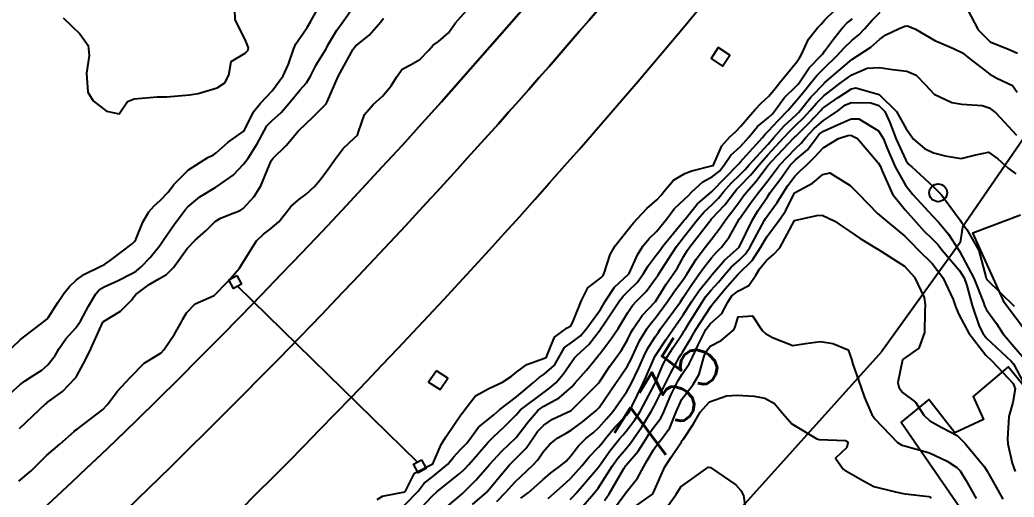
# Model space of a CAD drawing. Header units: metres. Extents: x 318500 to 325275, y 7408834 to 7428799.
# Drawn here: x 321341.3 to 321413.4, y 7415395.1 to 7415429.7 of the extents above; entities that cross this region are included whole.
import ezdxf
from ezdxf.enums import TextEntityAlignment as Align

# ---------------------------------------------------------------- set-up
doc = ezdxf.new("R2010")
doc.units = ezdxf.units.M
doc.header["$MEASUREMENT"] = 0
for name, color, linetype in [('Armário', 45, 'Continuous'), ('Cotas', 45, 'Continuous'), ('Curvas de Nivel 1m', 11, 'Continuous'), ('Curvas de Nivel 5m', 15, 'Continuous'), ('Divisas', 45, 'Continuous'), ('Edificações', 30, 'Continuous'), ('Linha Férrea', 20, 'Continuous'), ('Postes', 20, 'Continuous'), ('Pórticos', 45, 'Continuous'), ('Vias Primárias', 230, 'Continuous')]:
    doc.layers.add(name, color=color, linetype=linetype)
doc.styles.add('Style-STANDARD', font='STANDARD.shx')

msp = doc.modelspace()

# ---------------------------------------------------------------- linework, layer by layer
at = {"layer": 'Armário'}
for points in [[(321391.989, 7415427.677), (321391.466, 7415426.883), (321392.304, 7415426.339), (321392.826, 7415427.133)], [(321371.541, 7415404.235), (321370.971, 7415403.418), (321371.808, 7415402.874), (321372.379, 7415403.691)]]:
    msp.add_lwpolyline(points, close=True, dxfattribs=at)
at = {"layer": 'Curvas de Nivel 1m', "flags": 128}
for points, elevation in [([(321340.645, 7415402.586), (321341.35, 7415403.222), (321341.72, 7415403.509), (321342.292, 7415403.866), (321342.94, 7415404.283), (321343.372, 7415404.656), (321343.895, 7415405.332), (321344.188, 7415405.842), (321344.678, 7415406.556), (321345.405, 7415407.351), (321345.735, 7415407.825), (321346.322, 7415408.921), (321346.847, 7415409.809), (321347.126, 7415410.123), (321347.448, 7415410.312), (321348.467, 7415410.773), (321349.463, 7415411.28), (321349.763, 7415411.47), (321350.126, 7415411.763), (321350.782, 7415412.452), (321351.486, 7415413.325), (321351.785, 7415413.746), (321352.472, 7415414.769), (321353.184, 7415415.725), (321353.335, 7415415.911), (321353.526, 7415416.122), (321354.396, 7415416.848), (321355.548, 7415417.563), (321355.627, 7415417.611), (321355.76, 7415417.688), (321356.805, 7415418.43), (321357.566, 7415419.23), (321357.884, 7415419.665), (321358.55, 7415420.691), (321359.046, 7415421.648), (321359.248, 7415422.003), (321359.611, 7415422.37), (321360.293, 7415422.957), (321360.854, 7415423.622), (321361.64, 7415424.579), (321362.126, 7415425.124), (321362.413, 7415425.602), (321362.829, 7415426.432), (321363.542, 7415427.591), (321363.593, 7415427.679), (321363.684, 7415427.846), (321364.329, 7415428.952), (321364.782, 7415429.574), (321365.724, 7415430.916)], 722), ([(321340.757, 7415405.889), (321341.396, 7415406.493), (321343.152, 7415407.854), (321343.294, 7415407.969), (321343.414, 7415408.12), (321344.09, 7415409.184), (321344.524, 7415409.839), (321344.936, 7415410.347), (321345.455, 7415410.818), (321346.037, 7415411.246), (321347.157, 7415411.805), (321347.471, 7415411.947), (321347.993, 7415412.31), (321349.487, 7415413.438), (321349.656, 7415413.6), (321349.754, 7415413.767), (321350.251, 7415415.021), (321350.704, 7415415.758), (321351.091, 7415416.19), (321351.533, 7415416.601), (321352.083, 7415417.2), (321352.513, 7415417.736), (321353.561, 7415418.812), (321354.964, 7415419.699), (321355.377, 7415419.888), (321355.575, 7415420.035), (321356.446, 7415420.823), (321357.6, 7415421.65), (321358.276, 7415423.005), (321358.789, 7415423.653), (321359.639, 7415424.531), (321360.426, 7415425.628), (321360.812, 7415426.473), (321361.21, 7415427.617), (321361.352, 7415427.948), (321361.692, 7415428.423), (321362.18, 7415429.128), (321362.438, 7415429.603), (321362.892, 7415430.424)], 721), ([(321341.255, 7415396.235), (321342.148, 7415396.985), (321343.034, 7415397.854), (321343.16, 7415397.974), (321343.283, 7415398.08), (321344.233, 7415398.904), (321345.268, 7415399.83), (321345.29, 7415399.85), (321345.31, 7415399.869), (321345.486, 7415400.002), (321347.326, 7415401.403), (321347.703, 7415401.794), (321348.405, 7415402.723), (321349.36, 7415403.77), (321350.353, 7415404.783), (321351.385, 7415405.405), (321351.592, 7415405.542), (321351.772, 7415405.744), (321352.546, 7415406.877), (321353.026, 7415407.726), (321353.154, 7415407.983), (321353.421, 7415408.445), (321354.062, 7415409.079), (321355.44, 7415409.69), (321356.418, 7415410.718), (321357.256, 7415411.672), (321357.345, 7415411.797), (321357.474, 7415412.045), (321358.508, 7415413.655), (321359.009, 7415414.135), (321359.503, 7415414.511), (321360.111, 7415415.031), (321360.582, 7415415.624), (321360.995, 7415416.151), (321361.535, 7415416.625), (321362.112, 7415417.034), (321362.71, 7415417.598), (321363.087, 7415418.062), (321363.561, 7415418.668), (321364.195, 7415419.581), (321364.792, 7415420.362), (321365.593, 7415421.097), (321365.819, 7415421.334), (321365.901, 7415421.555), (321366.336, 7415422.833), (321366.949, 7415423.54), (321367.636, 7415424.144), (321368.272, 7415424.896), (321368.646, 7415425.52), (321369.073, 7415426.101), (321369.664, 7415426.43), (321370.346, 7415426.824), (321371, 7415427.49), (321371.316, 7415427.856), (321371.69, 7415428.12), (321372.419, 7415428.749), (321372.938, 7415429.462), (321373.719, 7415430.372)], 724), ([(321369.701, 7415393.503), (321371.247, 7415395.141), (321371.607, 7415395.475), (321373.274, 7415396.817), (321373.6, 7415397.123), (321373.891, 7415397.444), (321374.548, 7415398.181), (321375.304, 7415399.055), (321375.481, 7415399.253), (321375.662, 7415399.425), (321376.515, 7415400.219), (321377.335, 7415401.042), (321377.499, 7415401.236), (321377.656, 7415401.395), (321379.353, 7415402.692), (321379.75, 7415402.972), (321380.213, 7415403.361), (321380.749, 7415403.976), (321381.384, 7415404.93), (321381.554, 7415405.181), (321381.73, 7415405.345), (321382.598, 7415406.136), (321383.418, 7415407.194), (321383.47, 7415407.268), (321383.504, 7415407.319), (321383.661, 7415407.555), (321384.835, 7415409.299), (321385.091, 7415409.65), (321385.451, 7415410.004), (321386.109, 7415410.635), (321386.56, 7415411.279), (321386.9, 7415411.854), (321387.49, 7415412.608), (321387.771, 7415412.991), (321387.964, 7415413.263), (321389.519, 7415415.156), (321389.58, 7415415.239), (321390.454, 7415416.309), (321391.489, 7415417.211), (321391.523, 7415417.238), (321391.551, 7415417.26), (321392.505, 7415418.262), (321393.42, 7415419.192), (321393.497, 7415419.275), (321393.582, 7415419.367), (321395.188, 7415421.166), (321395.382, 7415421.385), (321395.607, 7415421.621), (321396.352, 7415422.416), (321397.047, 7415423.139), (321397.322, 7415423.447), (321397.64, 7415423.823), (321398.236, 7415424.539), (321398.701, 7415425.12), (321399.127, 7415425.653), (321399.671, 7415426.189), (321400.616, 7415427.096), (321401.113, 7415427.664), (321401.697, 7415428.218), (321402.171, 7415428.605), (321402.612, 7415429.066), (321403.128, 7415429.65), (321403.728, 7415430.253)], 727), ([(321409.82, 7415430.888), (321410.829, 7415428.959), (321411.697, 7415428.093), (321413.09, 7415427.528), (321413.685, 7415427.265)], 727), ([(321341.312, 7415400.037), (321343.229, 7415401.852), (321343.286, 7415401.895), (321343.331, 7415401.927), (321344.444, 7415402.738), (321345.358, 7415403.703), (321345.416, 7415403.772), (321345.454, 7415403.829), (321346.125, 7415405.073), (321346.482, 7415405.814), (321347.367, 7415407.758), (321347.394, 7415407.8), (321348.64, 7415408.564), (321349.434, 7415409.352), (321349.601, 7415409.605), (321349.754, 7415409.767), (321350.719, 7415410.489), (321351.458, 7415410.92), (321351.985, 7415411.219), (321352.483, 7415411.735), (321353.484, 7415413.109), (321354.06, 7415413.711), (321354.816, 7415414.384), (321355.51, 7415415.05), (321355.887, 7415415.314), (321356.812, 7415415.677), (321357.324, 7415415.871), (321357.525, 7415416.003), (321358.331, 7415416.865), (321358.818, 7415417.651), (321359.568, 7415419.462), (321359.686, 7415419.638), (321360.641, 7415420.567), (321361.519, 7415421.611), (321361.559, 7415421.653), (321361.601, 7415421.697), (321362.595, 7415422.621), (321363.543, 7415423.591), (321363.579, 7415423.642), (321363.631, 7415423.734), (321364.428, 7415425.578), (321364.846, 7415426.389), (321365.5, 7415427.563), (321365.573, 7415427.67), (321365.683, 7415427.776), (321366.673, 7415428.568), (321367.522, 7415429.533), (321367.713, 7415429.801)], 723), ([(321369.24, 7415394.496), (321370.215, 7415395.496), (321370.668, 7415396.079), (321371.266, 7415396.535), (321372.375, 7415397.464), (321372.785, 7415397.96), (321373.296, 7415398.511), (321373.763, 7415398.985), (321374.095, 7415399.442), (321374.608, 7415400.146), (321375.329, 7415400.729), (321375.721, 7415401.038), (321376.153, 7415401.418), (321377.35, 7415402.354), (321378.576, 7415403.382), (321378.999, 7415403.742), (321379.369, 7415403.982), (321380.112, 7415404.629), (321380.519, 7415405.359), (321380.824, 7415405.931), (321381.405, 7415406.341), (321381.989, 7415406.764), (321382.458, 7415407.334), (321383.434, 7415408.687), (321383.817, 7415409.314), (321384.455, 7415410.305), (321385.469, 7415411.233), (321385.5, 7415411.26), (321385.518, 7415411.29), (321386.121, 7415412.653), (321386.51, 7415413.28), (321386.963, 7415413.818), (321387.511, 7415414.346), (321388.249, 7415415.259), (321388.792, 7415415.99), (321389.541, 7415416.671), (321389.835, 7415416.946), (321390.095, 7415417.232), (321390.854, 7415417.928), (321391.567, 7415418.325), (321392.07, 7415418.707), (321392.447, 7415419.201), (321392.9, 7415419.883), (321393.593, 7415420.511), (321394.213, 7415421.181), (321394.822, 7415421.962), (321395.622, 7415422.615), (321395.914, 7415422.867), (321396.141, 7415423.152), (321396.763, 7415424.023), (321397.657, 7415424.899), (321397.772, 7415425.015), (321397.848, 7415425.128), (321398.572, 7415426.22), (321399.439, 7415427.112), (321399.559, 7415427.234), (321399.684, 7415427.407), (321400.408, 7415428.391), (321400.973, 7415429.091), (321401.331, 7415429.471), (321401.72, 7415429.771)], 726), ([(321371.23, 7415393.465), (321373.256, 7415395.159), (321373.409, 7415395.297), (321373.571, 7415395.447), (321374.401, 7415396.306), (321375.279, 7415397.288), (321375.397, 7415397.428), (321376.298, 7415398.412), (321377.309, 7415399.366), (321377.324, 7415399.386), (321377.339, 7415399.4), (321378.191, 7415400.523), (321378.923, 7415401.376), (321379.343, 7415401.674), (321380.44, 7415402.269), (321381.357, 7415403.074), (321381.602, 7415403.346), (321382.421, 7415404.288), (321383.266, 7415405.322), (321383.324, 7415405.388), (321383.392, 7415405.466), (321384.199, 7415406.518), (321384.725, 7415407.3), (321385.432, 7415408.454), (321385.766, 7415408.957), (321386.061, 7415409.284), (321386.747, 7415409.981), (321387.465, 7415410.941), (321387.596, 7415411.14), (321387.68, 7415411.267), (321388.385, 7415412.358), (321388.961, 7415413.248), (321389.507, 7415413.977), (321390.499, 7415415.225), (321390.972, 7415415.774), (321391.536, 7415416.293), (321391.997, 7415416.752), (321392.361, 7415417.202), (321392.923, 7415417.833), (321393.569, 7415418.464), (321393.926, 7415418.833), (321394.227, 7415419.18), (321395.595, 7415420.682), (321396.013, 7415421.154), (321396.761, 7415421.994), (321397.625, 7415422.798), (321397.797, 7415422.959), (321397.94, 7415423.127), (321398.689, 7415424.075), (321399.66, 7415425.077), (321399.675, 7415425.094), (321399.698, 7415425.109), (321401.677, 7415426.81), (321402.077, 7415427.074), (321403.048, 7415427.701), (321403.699, 7415428.291), (321404.145, 7415428.604), (321405.048, 7415429.037), (321405.509, 7415429.236), (321405.713, 7415429.261), (321406.288, 7415429.021), (321407.698, 7415428.193), (321409.049, 7415427.62), (321409.685, 7415427.304), (321410.117, 7415426.966), (321411.668, 7415425.737), (321412.177, 7415425.454), (321413.324, 7415424.925), (321413.653, 7415424.447)], 728), ([(321374.16, 7415394.527), (321375.195, 7415395.431), (321375.228, 7415395.463), (321375.261, 7415395.499), (321376.856, 7415397.406), (321377.06, 7415397.627), (321377.287, 7415397.841), (321378.061, 7415398.626), (321378.576, 7415399.381), (321378.875, 7415399.818), (321379.324, 7415400.294), (321379.971, 7415400.723), (321381.308, 7415401.35), (321381.33, 7415401.36), (321383.274, 7415403.321), (321383.316, 7415403.365), (321383.362, 7415403.43), (321384.113, 7415404.575), (321384.649, 7415405.301), (321384.966, 7415405.726), (321385.408, 7415406.482), (321385.68, 7415407.023), (321385.818, 7415407.286), (321386.465, 7415408.245), (321387.44, 7415409.27), (321388.201, 7415410.517), (321388.718, 7415411.251), (321389.022, 7415411.702), (321389.489, 7415412.537), (321389.751, 7415412.981), (321389.926, 7415413.234), (321391.266, 7415414.962), (321391.465, 7415415.211), (321391.488, 7415415.243), (321391.521, 7415415.27), (321392.461, 7415416.276), (321393.158, 7415417.194), (321393.339, 7415417.406), (321393.556, 7415417.621), (321394.326, 7415418.421), (321394.947, 7415419.169), (321395.587, 7415419.908), (321396.728, 7415421.143), (321397.15, 7415421.594), (321397.614, 7415422.041), (321398.172, 7415422.574), (321398.661, 7415423.12), (321399.105, 7415423.649), (321399.646, 7415424.171), (321400.178, 7415424.576), (321400.831, 7415425.092), (321401.666, 7415425.701), (321402.787, 7415426.179), (321403.672, 7415426.228), (321404.619, 7415426.092), (321405.669, 7415425.962), (321406.326, 7415425.68), (321406.994, 7415425.01), (321407.649, 7415424.293), (321408.928, 7415423.694), (321409.639, 7415423.566), (321411.111, 7415423.482), (321411.635, 7415423.306), (321412.123, 7415422.943), (321413.606, 7415421.33)], 729), ([(321377.667, 7415394.981), (321378.191, 7415395.386), (321379.27, 7415396.326), (321379.829, 7415396.81), (321380.557, 7415397.357), (321380.957, 7415397.682), (321381.291, 7415398.06), (321381.858, 7415398.785), (321382.408, 7415399.334), (321382.906, 7415399.736), (321383.322, 7415400.128), (321383.891, 7415400.753), (321384.352, 7415401.305), (321385.354, 7415402.725), (321385.663, 7415403.287), (321386.213, 7415404.446), (321386.576, 7415405.278), (321386.848, 7415405.826), (321387.411, 7415406.702), (321387.642, 7415407.041), (321387.798, 7415407.264), (321388.76, 7415408.577), (321389.244, 7415409.243), (321389.324, 7415409.36), (321389.444, 7415409.54), (321390.125, 7415410.565), (321390.587, 7415411.223), (321390.956, 7415411.74), (321391.488, 7415412.431), (321391.86, 7415412.841), (321392.213, 7415413.203), (321392.779, 7415413.925), (321393.468, 7415415.191), (321393.488, 7415415.222), (321393.521, 7415415.265), (321394.33, 7415416.386), (321394.91, 7415417.17), (321395.193, 7415417.528), (321395.562, 7415417.993), (321396.058, 7415418.668), (321396.437, 7415419.147), (321397.592, 7415420.351), (321397.987, 7415420.735), (321398.32, 7415421.123), (321398.928, 7415421.799), (321399.619, 7415422.399), (321400.048, 7415422.679), (321400.646, 7415423.095), (321401.206, 7415423.516), (321401.639, 7415423.686), (321403.038, 7415423.66), (321403.636, 7415423.472), (321404.053, 7415423.046), (321404.418, 7415422.242), (321404.879, 7415421.037), (321405.585, 7415419.509), (321405.787, 7415419.232), (321406.032, 7415419.023), (321407.559, 7415417.605), (321408.173, 7415416.991), (321409.523, 7415415.166), (321409.648, 7415414.969), (321409.999, 7415414.482), (321410.877, 7415412.956), (321411.382, 7415411.04), (321411.415, 7415410.951), (321411.469, 7415410.858), (321413.44, 7415408.92)], 731), ([(321379.643, 7415394.978), (321380.085, 7415395.362), (321380.702, 7415395.919), (321381.271, 7415396.424), (321382.094, 7415397.338), (321382.623, 7415397.997), (321383.301, 7415398.703), (321383.586, 7415399.036), (321383.799, 7415399.313), (321384.49, 7415400.135), (321385.336, 7415401.013), (321385.461, 7415401.166), (321385.539, 7415401.288), (321385.739, 7415401.681), (321386.52, 7415403.278), (321386.788, 7415403.857), (321387.39, 7415405.27), (321388.184, 7415406.483), (321388.708, 7415407.251), (321389.43, 7415408.284), (321390.045, 7415409.231), (321390.612, 7415410.064), (321391.469, 7415411.124), (321391.509, 7415411.17), (321391.541, 7415411.209), (321392.431, 7415412.255), (321393.5, 7415413.19), (321394.468, 7415415.176), (321394.864, 7415415.836), (321395.545, 7415416.845), (321395.672, 7415417.034), (321395.758, 7415417.157), (321396.527, 7415418.185), (321397.197, 7415419.136), (321397.584, 7415419.529), (321398.445, 7415420.268), (321399.077, 7415421.115), (321399.309, 7415421.408), (321399.608, 7415421.615), (321400.637, 7415422.072), (321401.621, 7415422.498), (321402.19, 7415422.503), (321403.609, 7415421.639), (321403.965, 7415421.046), (321404.211, 7415420.426), (321404.809, 7415419.038), (321405.56, 7415417.693), (321406.088, 7415417.022), (321407.527, 7415415.484), (321407.977, 7415414.993), (321408.672, 7415414.143), (321409.429, 7415412.971), (321409.498, 7415412.854), (321410.52, 7415410.96), (321411.214, 7415409.181), (321411.292, 7415408.951), (321411.437, 7415408.663), (321412.16, 7415407.672), (321412.629, 7415406.932), (321413.406, 7415405.993), (321414.364, 7415404.905)], 732), ([(321381.253, 7415394.888), (321381.479, 7415395.125), (321381.669, 7415395.344), (321383.279, 7415397.224), (321383.35, 7415397.319), (321384.157, 7415398.447), (321384.832, 7415399.297), (321385.054, 7415399.553), (321385.318, 7415399.853), (321385.946, 7415400.669), (321386.324, 7415401.28), (321387.36, 7415403.235), (321387.374, 7415403.27), (321387.975, 7415404.667), (321388.29, 7415405.256), (321388.721, 7415405.929), (321389.416, 7415406.969), (321389.52, 7415407.137), (321389.575, 7415407.238), (321389.817, 7415407.627), (321390.819, 7415409.219), (321391.071, 7415409.59), (321391.453, 7415410.059), (321391.995, 7415410.672), (321392.443, 7415411.2), (321392.93, 7415411.744), (321393.486, 7415412.236), (321393.969, 7415412.707), (321394.282, 7415413.178), (321395.135, 7415414.785), (321395.337, 7415415.163), (321395.405, 7415415.279), (321395.524, 7415415.44), (321396.246, 7415416.442), (321396.685, 7415417.143), (321397.024, 7415417.672), (321397.569, 7415418.371), (321397.951, 7415418.75), (321398.367, 7415419.122), (321398.97, 7415419.732), (321399.593, 7415420.414), (321400.706, 7415421.093), (321401.376, 7415421.311), (321401.604, 7415421.332), (321402.083, 7415421.073), (321402.79, 7415420.26), (321403.583, 7415419.319), (321403.738, 7415419.048), (321403.849, 7415418.774), (321404.628, 7415417.039), (321405.533, 7415415.898), (321406.343, 7415415.018), (321406.901, 7415414.396), (321407.508, 7415413.806), (321407.895, 7415413.385), (321408.22, 7415412.989), (321409.478, 7415411.515), (321409.821, 7415410.966), (321410.015, 7415410.411), (321410.39, 7415408.961), (321410.914, 7415407.466), (321411.159, 7415406.953), (321411.415, 7415406.629), (321413.231, 7415404.922), (321413.387, 7415404.739), (321414.369, 7415402.905)], 733), ([(321382.163, 7415394.42), (321382.958, 7415395.325), (321383.264, 7415395.725), (321384.296, 7415397.305), (321384.705, 7415397.882), (321385.299, 7415398.583), (321385.62, 7415398.973), (321385.843, 7415399.285), (321386.438, 7415400.164), (321387.129, 7415401.272), (321387.344, 7415401.666), (321388.132, 7415403.258), (321388.538, 7415404.087), (321389.173, 7415405.243), (321389.258, 7415405.376), (321389.395, 7415405.588), (321390.012, 7415406.63), (321390.35, 7415407.226), (321391.437, 7415408.891), (321391.575, 7415409.072), (321391.68, 7415409.208), (321392.48, 7415410.174), (321393.382, 7415411.191), (321393.425, 7415411.236), (321393.471, 7415411.278), (321394.438, 7415412.224), (321395.048, 7415413.167), (321395.508, 7415413.949), (321396.407, 7415415.147), (321396.855, 7415415.816), (321397.518, 7415417.13), (321397.529, 7415417.151), (321397.551, 7415417.17), (321398.829, 7415417.849), (321399.57, 7415418.46), (321400.072, 7415418.603), (321401.559, 7415417.68), (321402.151, 7415417.071), (321403.529, 7415415.65), (321404.247, 7415415.043), (321405.51, 7415413.991), (321405.994, 7415413.512), (321406.485, 7415413.015), (321407.485, 7415412.003), (321408.267, 7415410.988), (321409.023, 7415409.4), (321409.154, 7415408.974), (321409.231, 7415408.766), (321409.434, 7415408.322), (321410.156, 7415406.963), (321411.396, 7415405.371), (321411.811, 7415404.944), (321413.366, 7415403.316), (321413.521, 7415402.918), (321413.35, 7415401.93), (321413.057, 7415400.924), (321412.952, 7415399.289), (321412.984, 7415398.925), (321413.289, 7415397.53), (321413.523, 7415396.916)], 734), ([(321384.379, 7415394.167), (321385.209, 7415395.291), (321385.261, 7415395.351), (321386.118, 7415396.435), (321386.578, 7415397.277), (321386.833, 7415397.729), (321387.299, 7415398.506), (321387.602, 7415398.969), (321387.861, 7415399.262), (321388.47, 7415400.105), (321388.938, 7415401.246), (321389.349, 7415402.162), (321390.153, 7415403.228), (321390.606, 7415403.987), (321390.949, 7415405.217), (321391.061, 7415405.549), (321391.402, 7415406.021), (321392.188, 7415406.423), (321393.118, 7415407.193), (321393.202, 7415407.412), (321393.429, 7415408.139), (321394.476, 7415408.22), (321395.169, 7415407.164), (321395.417, 7415406.942), (321395.92, 7415406.645), (321397.404, 7415406.071), (321398.318, 7415406.21), (321399.409, 7415406.346), (321400.284, 7415406.219), (321401.4, 7415405.741), (321401.637, 7415405.076), (321401.746, 7415404.713), (321402.319, 7415403.066), (321402.579, 7415402.288), (321403.12, 7415401.053), (321403.335, 7415400.744), (321404.992, 7415399.033), (321405.307, 7415398.834), (321405.58, 7415398.752), (321407.299, 7415398.289), (321408.593, 7415397.677), (321409.284, 7415397.219), (321409.523, 7415396.968), (321409.942, 7415396.295), (321410.689, 7415394.956)], 736), ([(321386.062, 7415394.468), (321387.215, 7415395.27), (321387.235, 7415395.295), (321387.261, 7415395.36), (321388.116, 7415397.257), (321388.567, 7415397.974), (321389.308, 7415399.078), (321389.377, 7415399.171), (321389.444, 7415399.238), (321390.181, 7415400.373), (321390.676, 7415401.22), (321391.348, 7415401.977), (321392.578, 7415402.423), (321393.353, 7415402.473), (321394.58, 7415402.399), (321395.351, 7415402.242), (321396.066, 7415401.868), (321396.677, 7415401.14), (321397.329, 7415400.393), (321399.133, 7415399.292), (321399.312, 7415399.237), (321401.218, 7415399.175), (321401.311, 7415399.123), (321401.347, 7415399.079), (321401.382, 7415399.006), (321401.304, 7415398.664), (321400.493, 7415397.891), (321401.038, 7415397.084), (321401.192, 7415396.995), (321401.279, 7415396.957), (321402.48, 7415396.27), (321403.268, 7415395.839), (321404.836, 7415395.462), (321405.263, 7415395.364), (321405.54, 7415395.303), (321407.261, 7415395.116), (321407.339, 7415395.077), (321407.429, 7415394.997)], 737), ([(321388.221, 7415394.28), (321388.914, 7415395.245), (321389.266, 7415395.816), (321391.224, 7415397.211), (321391.259, 7415397.232), (321391.28, 7415397.241), (321391.427, 7415397.209), (321393.268, 7415395.971), (321393.633, 7415395.554), (321393.814, 7415395.182), (321393.918, 7415394.512)], 738)]:
    msp.add_lwpolyline(points, dxfattribs=dict(at, elevation=elevation))
at = {"layer": 'Curvas de Nivel 5m', "flags": 128}
for points, elevation in [([(321344.47, 7415429.842), (321345.693, 7415428.677), (321346.297, 7415427.821), (321346.377, 7415427.112), (321346.168, 7415425.822), (321346.271, 7415424.455), (321346.65, 7415423.815), (321347.619, 7415423.072), (321348.534, 7415422.869), (321349.145, 7415423.777), (321349.632, 7415423.958), (321351.287, 7415424.099), (321351.634, 7415424.1), (321351.993, 7415424.104), (321353.635, 7415424.26), (321354.281, 7415424.355), (321355.641, 7415424.753), (321356.197, 7415425.132), (321356.492, 7415425.682), (321356.671, 7415426.674), (321357.674, 7415427.272), (321357.881, 7415427.463), (321357.927, 7415427.666), (321357.689, 7415428.265), (321356.956, 7415429.678), (321356.939, 7415430.456)], 720), ([(321367.244, 7415394.893), (321367.625, 7415395.147), (321369.249, 7415395.455), (321369.308, 7415395.509), (321369.965, 7415396.804), (321371.28, 7415397.474), (321371.888, 7415398.885), (321372.263, 7415399.466), (321373.326, 7415401.028), (321373.504, 7415401.272), (321373.632, 7415401.447), (321374.374, 7415402.416), (321375.355, 7415402.942), (321376.346, 7415403.415), (321376.963, 7415403.81), (321377.371, 7415404.151), (321378.092, 7415404.677), (321379.387, 7415405.141), (321379.526, 7415405.231), (321379.589, 7415405.368), (321380.11, 7415406.663), (321381.033, 7415407.354), (321381.29, 7415407.483), (321381.424, 7415407.706), (321382.064, 7415409.341), (321382.527, 7415410.261), (321383.465, 7415410.977), (321383.629, 7415411.156), (321383.712, 7415411.316), (321384.14, 7415412.661), (321384.513, 7415413.305), (321385.513, 7415414.571), (321385.845, 7415414.958), (321386.135, 7415415.284), (321386.795, 7415416.013), (321387.541, 7415416.639), (321387.848, 7415416.963), (321388.063, 7415417.262), (321388.746, 7415418.069), (321389.57, 7415418.549), (321390.06, 7415418.745), (321391.579, 7415419.115), (321391.636, 7415419.153), (321391.675, 7415419.209), (321392.252, 7415420.545), (321392.813, 7415421.198), (321393.23, 7415421.57), (321393.612, 7415421.988), (321394.175, 7415422.628), (321394.663, 7415423.175), (321395.129, 7415423.676), (321395.645, 7415424.156), (321396.102, 7415424.704), (321396.461, 7415425.148), (321397.675, 7415426.655), (321397.878, 7415426.928), (321397.991, 7415427.127), (321398.527, 7415428.293), (321399.188, 7415429.115), (321399.455, 7415429.371), (321399.719, 7415429.685), (321400.444, 7415430.385)], 725), ([(321375.928, 7415394.742), (321376.558, 7415395.411), (321377.268, 7415396.172), (321378.547, 7415397.381), (321378.895, 7415397.767), (321379.295, 7415398.351), (321379.763, 7415398.906), (321380.354, 7415399.36), (321380.961, 7415399.708), (321381.319, 7415399.933), (321382.128, 7415400.538), (321383.112, 7415401.323), (321383.342, 7415401.566), (321384.535, 7415403.302), (321384.875, 7415403.79), (321385.379, 7415404.534), (321385.648, 7415405.026), (321385.762, 7415405.286), (321386.285, 7415406.403), (321386.81, 7415407.276), (321387.065, 7415407.632), (321387.428, 7415408.075), (321388.307, 7415409.257), (321388.77, 7415409.931), (321389.464, 7415410.872), (321389.621, 7415411.085), (321389.716, 7415411.236), (321390.382, 7415412.332), (321391.049, 7415413.217), (321391.506, 7415413.773), (321392.117, 7415414.601), (321392.539, 7415415.2), (321392.966, 7415415.758), (321393.54, 7415416.539), (321393.807, 7415416.926), (321394.021, 7415417.183), (321394.741, 7415417.994), (321395.58, 7415419.131), (321395.593, 7415419.146), (321395.884, 7415419.456), (321397.475, 7415421.132), (321397.538, 7415421.194), (321397.602, 7415421.261), (321398.546, 7415422.191), (321399.417, 7415423.112), (321399.518, 7415423.225), (321399.633, 7415423.329), (321400.683, 7415424.056), (321401.654, 7415424.68), (321401.968, 7415424.763), (321403.648, 7415424.283), (321404.921, 7415423.037), (321405.611, 7415421.791), (321406.147, 7415421.022), (321406.942, 7415420.358), (321407.59, 7415420.032), (321408.428, 7415419.827), (321409.587, 7415419.624), (321410.657, 7415419.891), (321411.591, 7415420.083), (321412.258, 7415419.611), (321413.003, 7415418.929), (321413.574, 7415418.52)], 730), ([(321383.745, 7415394.821), (321384.077, 7415395.308), (321385.141, 7415397.154), (321385.227, 7415397.291), (321385.247, 7415397.324), (321385.281, 7415397.357), (321386.184, 7415398.394), (321386.74, 7415399.276), (321386.951, 7415399.638), (321387.323, 7415400.132), (321387.809, 7415400.787), (321388.043, 7415401.259), (321388.555, 7415402.455), (321388.939, 7415403.246), (321389.079, 7415403.529), (321389.371, 7415403.983), (321389.885, 7415404.73), (321390.121, 7415405.229), (321390.522, 7415406.104), (321391.072, 7415407.215), (321391.425, 7415407.662), (321392.254, 7415408.379), (321392.67, 7415409.198), (321392.965, 7415409.677), (321393.453, 7415410.038), (321394.207, 7415410.43), (321394.709, 7415411.171), (321394.994, 7415411.651), (321395.486, 7415412.244), (321395.987, 7415412.658), (321396.441, 7415413.146), (321397.52, 7415415.13), (321399.135, 7415415.505), (321399.526, 7415415.52), (321400.43, 7415415.096), (321401.078, 7415414.649), (321401.513, 7415414.351), (321402.264, 7415413.825), (321403.5, 7415413.073), (321403.547, 7415413.05), (321405.482, 7415411.822), (321406.221, 7415411.019), (321406.913, 7415409.543), (321406.987, 7415409.007), (321406.957, 7415408.529), (321406.937, 7415407.007), (321406.538, 7415405.878), (321405.391, 7415405.08), (321405.36, 7415405.061), (321405.346, 7415405.03), (321405.012, 7415403.386), (321405.074, 7415403.033), (321405.356, 7415402.665), (321406.291, 7415401.957), (321406.885, 7415401.007), (321407.334, 7415400.608), (321408.191, 7415400.123), (321409.319, 7415399.543), (321409.884, 7415398.964), (321411.285, 7415397.269), (321411.495, 7415396.947), (321412.125, 7415395.794), (321412.617, 7415394.93)], 735)]:
    msp.add_lwpolyline(points, dxfattribs=dict(at, elevation=elevation))
at = {"layer": 'Divisas'}
msp.add_lwpolyline([(321450.898, 7415494.308), (321444.644, 7415475.638), (321438.778, 7415464.855), (321433.567, 7415457.172), (321435.757, 7415455.686), (321421.643, 7415432.034), (321409.707, 7415414.65), (321409.515, 7415413.531), (321403.832, 7415405.604), (321387.836, 7415387.827), (321368.589, 7415367.934), (321352.251, 7415354.067), (321353.239, 7415352.903), (321330.358, 7415337.524), (321313.473, 7415322.921), (321299.764, 7415313.806), (321291.663, 7415307.059), (321276.023, 7415295.027)], dxfattribs=at)
at = {"layer": 'Edificações'}
msp.add_lwpolyline([(321417.685, 7415352.772), (321419.998, 7415354.705), (321422.041, 7415352.718), (321427.312, 7415360.196), (321425.43, 7415362.354), (321430.438, 7415365.956), (321435.439, 7415369.608), (321435.009, 7415371.112), (321436.945, 7415372.884), (321415.424, 7415403.931), (321414.188, 7415403.072), (321413.005, 7415404.522), (321410.477, 7415402.373), (321411.23, 7415400.708), (321409.133, 7415399.742), (321407.251, 7415402.159), (321405.251, 7415400.495), (321413.219, 7415388.922), (321407.035, 7415384.142), (321416.825, 7415370.426), (321408.915, 7415364.88)], close=True, dxfattribs=at)
at = {"layer": 'Linha Férrea'}
for points in [[(321798.977, 7416497.536), (321750.599, 7416346.471), (321714.585, 7416233.702, -0.00337), (321686.791, 7416141.753, -0.016343), (321644.521, 7416022.174), (321593.154, 7415895.005), (321566.159, 7415829.006), (321499.473, 7415659.974), (321478.309, 7415606.627, -0.011032), (321468.493, 7415582.403, -0.032105), (321431.572, 7415506.426, -0.070178), (321348.303, 7415399.171, -0.037465), (321276.001, 7415340.1), (321204.932, 7415290.006, 0.010464), (321181.808, 7415273.236, 0.025562), (321124.039, 7415226.537, 0.050883), (321044.532, 7415137.193, 0.026975), (320996.914, 7415059.892), (320959.848, 7414991.078)], [(321801.996, 7416472.124, -0.01056), (321778.562, 7416402.785, 0.003825), (321753.427, 7416335.229, 0.009891), (321731.998, 7416274.984), (321714.19, 7416219.513, -0.023962), (321655.044, 7416039.283), (321642.82, 7416007.304), (321613.083, 7415933.23), (321568.988, 7415825.437), (321540.974, 7415754.447), (321517.665, 7415694.407), (321499.441, 7415649.202), (321470.312, 7415575.877, -0.021199), (321451.089, 7415534.053, -0.062911), (321383.346, 7415430.521, -0.034735), (321333.565, 7415379.837, -0.029004), (321269.949, 7415330.444), (321232.205, 7415304.051, 0.005656), (321177.936, 7415264.887, 0.018731), (321134.029, 7415229.838, 0.055667), (321051.084, 7415139.412, 0.029861), (321000.142, 7415057.355), (320958.652, 7414980.458)], [(320790.487, 7414769.154, 0.066549), (320858.601, 7414826.486, 0.071744), (320946.357, 7414945.112, -0.001019), (320986.5, 7415020.762), (321017.589, 7415076.939, -0.085141), (321132.031, 7415221.308, -0.027227), (321212.14, 7415282.871, 0.004692), (321306.83, 7415350.197, 0.102409), (321443.102, 7415506.847, 0.035266), (321491.354, 7415614.347, 0.015223), (321522.063, 7415693.461)], [(320633.316, 7414629.253), (320777.065, 7414757.123, 0.012969), (320847.83, 7414823.299, 0.045223), (320913.238, 7414901.784, 0.028396), (320958.652, 7414980.458), (321000.142, 7415057.355, -0.029861), (321051.084, 7415139.412, -0.055667), (321134.029, 7415229.838, -0.018731), (321177.936, 7415264.887, -0.005656), (321232.205, 7415304.051), (321269.949, 7415330.444, 0.029004), (321333.565, 7415379.837, 0.034735), (321383.346, 7415430.521, 0.062911), (321451.089, 7415534.053, 0.021199), (321470.312, 7415575.877), (321499.441, 7415649.202)], [(320223.393, 7414139.109, -0.076005), (320320.437, 7414311.999, -0.027328), (320414.072, 7414419.908, -0.009752), (320494.139, 7414502.312), (320539.581, 7414547.559, -0.011191), (320630.307, 7414631.794), (320756.595, 7414744.298), (320803.261, 7414786.663, 0.019521), (320844.172, 7414825.776, 0.046857), (320912.063, 7414907.564, 0.028693), (320959.442, 7414990.445), (320996.914, 7415059.892, -0.026975), (321044.532, 7415137.193, -0.050883), (321124.039, 7415226.537, -0.025562), (321181.808, 7415273.236, -0.010464), (321204.932, 7415290.006), (321276.001, 7415340.1, 0.037465), (321348.303, 7415399.171, 0.070178), (321431.572, 7415506.426, 0.032105), (321468.493, 7415582.403, 0.011032), (321478.309, 7415606.627)]]:
    msp.add_lwpolyline(points, format="xyb", dxfattribs=at)
at = {"layer": 'Postes'}
msp.add_circle((321407.932, 7415417.144), 0.645, dxfattribs=at)
at = {"layer": 'Pórticos'}
for points in [[(321357.067, 7415411.147), (321357.419, 7415410.522), (321356.843, 7415410.198), (321356.492, 7415410.823)], [(321370.457, 7415397.774), (321370.809, 7415397.149), (321370.233, 7415396.825), (321369.881, 7415397.45)]]:
    msp.add_lwpolyline(points, close=True, dxfattribs=at)
msp.add_lwpolyline([(321370.169, 7415397.612), (321357.131, 7415410.36)], dxfattribs=at)
at = {"layer": 'Vias Primárias'}
msp.add_lwpolyline([(321109.374, 7414841.125, 0), (321121.447, 7414845.471, -0.165445)], format="xyb", dxfattribs=at)
msp.add_lwpolyline([(321421.128, 7415397.921), (321412.752, 7415409.168), (321410.448, 7415414.231), (321413.906, 7415415.554)], dxfattribs=at)

# ---------------------------------------------------------------- texts
at = {"layer": 'Cotas', "style": 'Style-STANDARD'}
msp.add_text('735', height=4, rotation=58.1618, dxfattribs=at).set_placement((321388.379, 7415402.25, 735), align=Align.MIDDLE_CENTER)

doc.saveas('drawing.dxf')
